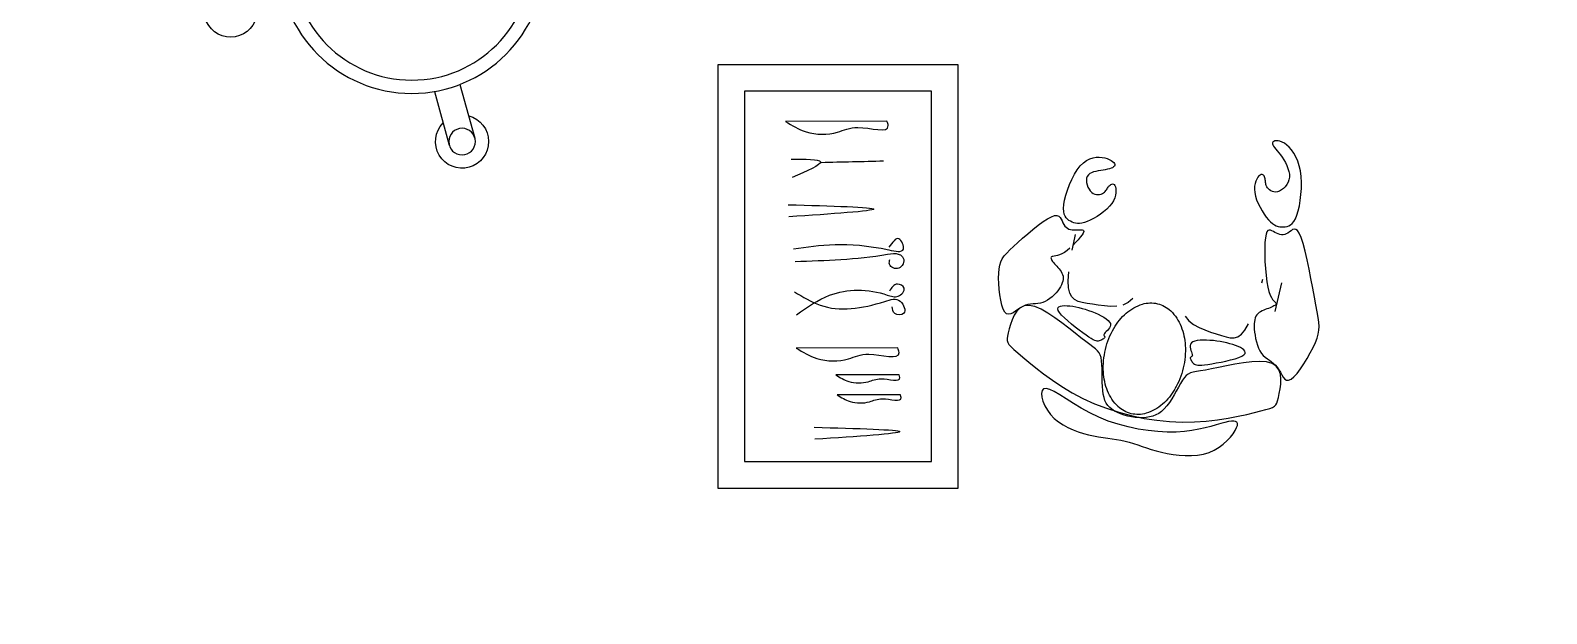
# Model space of a CAD drawing. Header units: metres. Extents: x -39 to 21688, y -24 to 9022.
# Drawn here: x 165.08 to 167.933, y 6.045 to 7.141 of the extents above; entities that cross this region are included whole.
import ezdxf

# ---------------------------------------------------------------- set-up
doc = ezdxf.new("R2010")
doc.units = ezdxf.units.M
doc.header["$MEASUREMENT"] = 0
for name, color, linetype in [('AR-MOBILIRIO', 1, 'Continuous'), ('AR-PUERTAS', 2, 'Continuous'), ('MOBILIARIO', 42, 'Continuous')]:
    doc.layers.add(name, color=color, linetype=linetype)

# ---------------------------------------------------------------- blocks, each defined once
blk = doc.blocks.new('A$C23125473')
at = {"layer": 'AR-MOBILIRIO'}
for p, q in [((1.8055, 3.9922), (1.8135, 3.9939)), ((1.8135, 3.9939), (1.8213, 3.996)), ((1.8213, 3.996), (1.8292, 3.9984)), ((1.8292, 3.9984), (1.8371, 4.001)), ((1.8371, 4.001), (1.8453, 4.0038)), ((1.8453, 4.0038), (1.8537, 4.0067)), ((1.8537, 4.0067), (1.8625, 4.0096)), ((1.8625, 4.0096), (1.8719, 4.0124)), ((1.8719, 4.0124), (1.8818, 4.0149)), ((1.8818, 4.0149), (1.8924, 4.0172)), ((1.8924, 4.0172), (1.9036, 4.0191)), ((1.9036, 4.0191), (1.915, 4.0205)), ((1.915, 4.0205), (1.9267, 4.0212)), ((1.9267, 4.0212), (1.9383, 4.0212)), ((1.9383, 4.0212), (1.9497, 4.0202)), ((1.9497, 4.0202), (1.9608, 4.0183)), ((1.9608, 4.0183), (1.9713, 4.0151)), ((1.9713, 4.0151), (1.9811, 4.0108)), ((1.9811, 4.0108), (1.9901, 4.0054)), ((1.9901, 4.0054), (1.9982, 3.9994)), ((1.9982, 3.9994), (2.0054, 3.9929)), ((1.6969, 3.9635), (1.706, 3.9685)), ((1.706, 3.9685), (1.7156, 3.9729)), ((1.7156, 3.9729), (1.7253, 3.9765)), ((1.7253, 3.9765), (1.7351, 3.9796)), ((1.7351, 3.9796), (1.7447, 3.9822)), ((1.7447, 3.9822), (1.7541, 3.9842)), ((1.7541, 3.9842), (1.7632, 3.9859)), ((1.7632, 3.9859), (1.7721, 3.9872)), ((1.7721, 3.9872), (1.7807, 3.9884)), ((1.7807, 3.9884), (1.7892, 3.9896)), ((1.7892, 3.9896), (1.7974, 3.9908)), ((1.7974, 3.9908), (1.8055, 3.9922)), ((1.8191, 3.9673), (1.8002, 3.9623)), ((1.838, 3.9712), (1.8191, 3.9673)), ((1.8568, 3.9741), (1.838, 3.9712)), ((1.8751, 3.976), (1.8568, 3.9741)), ((1.8928, 3.9769), (1.8751, 3.976)), ((1.9094, 3.9768), (1.8928, 3.9769)), ((1.9249, 3.9758), (1.9094, 3.9768)), ((1.9392, 3.974), (1.9249, 3.9758)), ((1.9523, 3.9716), (1.9392, 3.974)), ((1.9642, 3.9689), (1.9523, 3.9716)), ((1.975, 3.9661), (1.9642, 3.9689)), ((1.9847, 3.9633), (1.975, 3.9661)), ((2.0054, 3.9929), (2.0115, 3.9863)), ((2.0115, 3.9863), (2.0166, 3.9799)), ((2.0166, 3.9799), (2.0205, 3.9739)), ((2.0205, 3.9739), (2.0232, 3.9686)), ((2.0232, 3.9686), (2.0246, 3.9643)), ((1.6673, 3.9358), (1.6733, 3.9439)), ((1.6733, 3.9439), (1.6803, 3.9512)), ((1.6803, 3.9512), (1.6883, 3.9578)), ((1.6883, 3.9578), (1.6969, 3.9635)), ((1.7469, 3.9409), (1.7309, 3.9321)), ((1.7639, 3.9491), (1.7469, 3.9409)), ((1.7817, 3.9562), (1.7639, 3.9491)), ((1.7782, 3.9322), (1.8014, 3.9397)), ((1.8002, 3.9623), (1.7817, 3.9562)), ((1.7935, 3.9373), (1.7887, 3.9341)), ((1.799, 3.9401), (1.7935, 3.9373)), ((1.8051, 3.9427), (1.799, 3.9401)), ((1.8014, 3.9397), (1.825, 3.946)), ((1.8116, 3.9449), (1.8051, 3.9427)), ((1.8184, 3.9468), (1.8116, 3.9449)), ((1.8254, 3.9482), (1.8184, 3.9468)), ((1.825, 3.946), (1.849, 3.9511)), ((1.8325, 3.9493), (1.8254, 3.9482)), ((1.8396, 3.9498), (1.8325, 3.9493)), ((1.8465, 3.9499), (1.8396, 3.9498)), ((1.8531, 3.9495), (1.8465, 3.9499)), ((1.849, 3.9511), (1.873, 3.9548)), ((1.8594, 3.9485), (1.8531, 3.9495)), ((1.8654, 3.9469), (1.8594, 3.9485)), ((1.8712, 3.9447), (1.8654, 3.9469)), ((1.8768, 3.9417), (1.8712, 3.9447)), ((1.873, 3.9548), (1.8969, 3.9572)), ((1.8821, 3.9379), (1.8768, 3.9417)), ((1.8872, 3.9333), (1.8821, 3.9379)), ((1.8969, 3.9572), (1.9206, 3.9582)), ((1.9206, 3.9582), (1.9437, 3.9579)), ((1.9437, 3.9579), (1.9661, 3.9563)), ((1.9661, 3.9563), (1.9874, 3.9538)), ((1.9934, 3.9607), (1.9847, 3.9633)), ((1.9874, 3.9538), (2.0074, 3.9507)), ((2.0011, 3.9586), (1.9934, 3.9607)), ((2.0077, 3.9571), (2.0011, 3.9586)), ((2.0074, 3.9507), (2.0259, 3.9472)), ((2.0133, 3.9563), (2.0077, 3.9571)), ((2.0179, 3.9563), (2.0133, 3.9563)), ((2.0213, 3.957), (2.0179, 3.9563)), ((2.0236, 3.9585), (2.0213, 3.957)), ((2.0247, 3.9609), (2.0236, 3.9585)), ((2.0246, 3.9643), (2.0247, 3.9609)), ((2.0259, 3.9472), (2.0424, 3.9436)), ((2.0424, 3.9436), (2.0569, 3.9402)), ((2.0569, 3.9402), (2.0689, 3.9371)), ((2.0689, 3.9371), (2.0783, 3.9347)), ((1.6562, 3.9043), (1.6568, 3.9111)), ((1.6568, 3.9111), (1.6589, 3.9189)), ((1.6589, 3.9189), (1.6625, 3.9273)), ((1.6625, 3.9273), (1.6673, 3.9358)), ((1.7027, 3.9147), (1.6907, 3.9071)), ((1.7161, 3.9232), (1.7027, 3.9147)), ((1.7138, 3.9029), (1.7342, 3.9137)), ((1.7309, 3.9321), (1.7161, 3.9232)), ((1.7342, 3.9137), (1.7558, 3.9235)), ((1.7558, 3.9235), (1.7782, 3.9322)), ((1.7738, 3.912), (1.7723, 3.9059)), ((1.7756, 3.9175), (1.7738, 3.912)), ((1.7781, 3.9224), (1.7756, 3.9175)), ((1.781, 3.9268), (1.7781, 3.9224)), ((1.7845, 3.9307), (1.781, 3.9268)), ((1.7887, 3.9341), (1.7845, 3.9307)), ((1.892, 3.9278), (1.8872, 3.9333)), ((1.8967, 3.9215), (1.892, 3.9278)), ((1.9012, 3.9145), (1.8967, 3.9215)), ((1.9055, 3.9071), (1.9012, 3.9145)), ((2.0783, 3.9347), (2.0855, 3.9326)), ((2.0855, 3.9326), (2.0907, 3.9307)), ((2.0907, 3.9307), (2.0944, 3.9285)), ((2.0944, 3.9285), (2.097, 3.9259)), ((2.097, 3.9259), (2.0988, 3.9224)), ((2.0988, 3.9224), (2.1003, 3.9179)), ((2.1003, 3.9179), (2.1018, 3.912)), ((2.1018, 3.912), (2.1035, 3.9046)), ((1.3907, 3.9069), (1.2719, 3.9071)), ((1.6573, 3.899), (1.6562, 3.9043)), ((1.6601, 3.8957), (1.6573, 3.899)), ((1.6649, 3.8948), (1.6601, 3.8957)), ((1.6602, 3.8677), (1.6766, 3.8796)), ((1.6717, 3.8966), (1.6649, 3.8948)), ((1.6803, 3.9009), (1.6717, 3.8966)), ((1.6766, 3.8796), (1.6945, 3.8914)), ((1.6907, 3.9071), (1.6803, 3.9009)), ((1.6945, 3.8914), (1.7138, 3.9029)), ((1.7704, 3.8832), (1.7703, 3.8748)), ((1.7707, 3.8914), (1.7704, 3.8832)), ((1.7713, 3.899), (1.7707, 3.8914)), ((1.7723, 3.9059), (1.7713, 3.899)), ((1.9097, 3.8997), (1.9055, 3.9071)), ((1.9137, 3.8924), (1.9097, 3.8997)), ((1.9176, 3.8856), (1.9137, 3.8924)), ((1.9213, 3.8795), (1.9176, 3.8856)), ((1.9249, 3.8744), (1.9213, 3.8795)), ((2.1035, 3.9046), (2.1052, 3.8959)), ((2.1052, 3.8959), (2.1064, 3.8867)), ((2.1064, 3.8867), (2.1067, 3.8772)), ((2.1138, 3.8773), (2.1172, 3.8793)), ((2.1172, 3.8793), (2.1211, 3.8796)), ((2.1211, 3.8796), (2.1256, 3.8776)), ((1.3882, 3.8693), (1.2694, 3.8695)), ((1.6322, 3.8456), (1.6453, 3.8563)), ((1.6453, 3.8563), (1.6602, 3.8677)), ((1.7701, 3.8581), (1.7698, 3.8503)), ((1.7702, 3.8663), (1.7701, 3.8581)), ((1.7703, 3.8748), (1.7702, 3.8663)), ((1.9285, 3.8706), (1.9249, 3.8744)), ((1.9323, 3.8678), (1.9285, 3.8706)), ((1.9366, 3.8658), (1.9323, 3.8678)), ((1.9416, 3.8643), (1.9366, 3.8658)), ((1.9478, 3.8631), (1.9416, 3.8643)), ((1.9476, 3.8506), (1.9501, 3.851)), ((1.9553, 3.8618), (1.9478, 3.8631)), ((1.9501, 3.851), (1.9534, 3.8511)), ((1.9534, 3.8511), (1.9575, 3.8509)), ((1.9646, 3.8603), (1.9553, 3.8618)), ((1.9575, 3.8509), (1.9626, 3.8504)), ((1.9758, 3.8583), (1.9646, 3.8603)), ((1.9891, 3.8556), (1.9758, 3.8583)), ((2.0041, 3.8526), (1.9891, 3.8556)), ((2.02, 3.8495), (2.0041, 3.8526)), ((2.0979, 3.853), (2.0902, 3.848)), ((2.0927, 3.8477), (2.0964, 3.851)), ((2.0964, 3.851), (2.0997, 3.855)), ((2.1029, 3.8599), (2.0979, 3.853)), ((2.0997, 3.855), (2.1027, 3.8596)), ((2.1027, 3.8596), (2.1055, 3.8645)), ((2.1057, 3.8682), (2.1029, 3.8599)), ((2.1055, 3.8645), (2.1081, 3.8694)), ((2.1067, 3.8772), (2.1057, 3.8682)), ((2.1081, 3.8694), (2.1109, 3.8738)), ((2.1109, 3.8738), (2.1138, 3.8773)), ((2.1256, 3.8776), (2.131, 3.8732)), ((2.131, 3.8732), (2.1369, 3.8665)), ((2.1369, 3.8665), (2.1432, 3.8582)), ((2.1432, 3.8582), (2.1496, 3.8486)), ((1.6042, 3.8214), (1.6115, 3.8278)), ((1.6115, 3.8278), (1.6209, 3.836)), ((1.6209, 3.836), (1.6322, 3.8456)), ((1.7618, 3.824), (1.7579, 3.8204)), ((1.7647, 3.8278), (1.7618, 3.824)), ((1.7668, 3.832), (1.7647, 3.8278)), ((1.7682, 3.837), (1.7668, 3.832)), ((1.7692, 3.8431), (1.7682, 3.837)), ((1.7698, 3.8503), (1.7692, 3.8431)), ((1.9361, 3.838), (1.9364, 3.8393)), ((1.9361, 3.8371), (1.9361, 3.838)), ((1.9365, 3.8364), (1.9361, 3.8371)), ((1.9364, 3.8393), (1.9369, 3.8406)), ((1.9371, 3.8359), (1.9365, 3.8364)), ((1.9365, 3.8204), (1.9373, 3.8234)), ((1.9369, 3.8406), (1.9377, 3.8422)), ((1.9378, 3.8354), (1.9371, 3.8359)), ((1.9373, 3.8234), (1.9383, 3.8262)), ((1.9377, 3.8422), (1.9387, 3.8437)), ((1.9386, 3.835), (1.9378, 3.8354)), ((1.9383, 3.8262), (1.9392, 3.8288)), ((1.9393, 3.8344), (1.9386, 3.835)), ((1.9387, 3.8437), (1.9398, 3.8452)), ((1.9392, 3.8288), (1.9398, 3.8309)), ((1.9398, 3.8336), (1.9393, 3.8344)), ((1.9398, 3.8452), (1.9411, 3.8467)), ((1.94, 3.8325), (1.9398, 3.8336)), ((1.9398, 3.8309), (1.94, 3.8325)), ((1.9411, 3.8467), (1.9424, 3.848)), ((1.9424, 3.848), (1.9439, 3.8491)), ((1.9439, 3.8491), (1.9455, 3.85)), ((1.9455, 3.85), (1.9476, 3.8506)), ((1.9626, 3.8504), (1.9689, 3.8496)), ((1.9689, 3.8496), (1.9765, 3.8485)), ((1.9765, 3.8485), (1.985, 3.847)), ((1.985, 3.847), (1.994, 3.8453)), ((1.994, 3.8453), (2.0032, 3.8434)), ((2.0032, 3.8434), (2.012, 3.8413)), ((2.012, 3.8413), (2.0202, 3.839)), ((2.0362, 3.8468), (2.02, 3.8495)), ((2.0202, 3.839), (2.0274, 3.8367)), ((2.0274, 3.8367), (2.033, 3.8343)), ((2.033, 3.8343), (2.0369, 3.8319)), ((2.037, 3.8225), (2.0342, 3.8203)), ((2.052, 3.845), (2.0362, 3.8468)), ((2.0369, 3.8319), (2.039, 3.8295)), ((2.0389, 3.8248), (2.037, 3.8225)), ((2.0396, 3.8271), (2.0389, 3.8248)), ((2.039, 3.8295), (2.0396, 3.8271)), ((2.0667, 3.8443), (2.052, 3.845)), ((2.0645, 3.8191), (2.0671, 3.8244)), ((2.0796, 3.8451), (2.0667, 3.8443)), ((2.0671, 3.8244), (2.0701, 3.829)), ((2.0701, 3.829), (2.0734, 3.833)), ((2.0734, 3.833), (2.0771, 3.8363)), ((2.0771, 3.8363), (2.081, 3.8392)), ((2.0902, 3.848), (2.0796, 3.8451)), ((2.081, 3.8392), (2.0849, 3.842)), ((2.0849, 3.842), (2.0889, 3.8447)), ((2.0889, 3.8447), (2.0927, 3.8477)), ((2.1496, 3.8486), (2.1559, 3.8384)), ((2.1559, 3.8384), (2.1617, 3.828)), ((2.1617, 3.828), (2.167, 3.8178)), ((1.3859, 3.8185), (1.1948, 3.8189)), ((1.5914, 3.8012), (1.5915, 3.805)), ((1.5922, 3.7965), (1.5914, 3.8012)), ((1.5915, 3.805), (1.5926, 3.8086)), ((1.5936, 3.7905), (1.5922, 3.7965)), ((1.5926, 3.8086), (1.5949, 3.8122)), ((1.5949, 3.8122), (1.5987, 3.8163)), ((1.5987, 3.8163), (1.6042, 3.8214)), ((1.7302, 3.7996), (1.7195, 3.7912)), ((1.7393, 3.8065), (1.7302, 3.7996)), ((1.7402, 3.795), (1.734, 3.7905)), ((1.7468, 3.812), (1.7393, 3.8065)), ((1.7455, 3.7986), (1.7402, 3.795)), ((1.7498, 3.8013), (1.7455, 3.7986)), ((1.753, 3.8165), (1.7468, 3.812)), ((1.7534, 3.8033), (1.7498, 3.8013)), ((1.7579, 3.8204), (1.753, 3.8165)), ((1.7564, 3.8047), (1.7534, 3.8033)), ((1.7588, 3.8055), (1.7564, 3.8047)), ((1.7609, 3.8059), (1.7588, 3.8055)), ((1.7628, 3.8058), (1.7609, 3.8059)), ((1.7646, 3.8055), (1.7628, 3.8058)), ((1.7664, 3.8049), (1.7646, 3.8055)), ((1.7682, 3.8042), (1.7664, 3.8049)), ((1.7699, 3.8034), (1.7682, 3.8042)), ((1.7715, 3.8024), (1.7699, 3.8034)), ((1.7729, 3.8014), (1.7715, 3.8024)), ((1.774, 3.8005), (1.7729, 3.8014)), ((1.7735, 3.7939), (1.7736, 3.7948)), ((1.7738, 3.7928), (1.7735, 3.7939)), ((1.7736, 3.7948), (1.7739, 3.7957)), ((1.7739, 3.7957), (1.7744, 3.7964)), ((1.7748, 3.7995), (1.774, 3.8005)), ((1.7744, 3.7964), (1.7749, 3.7971)), ((1.7752, 3.7986), (1.7748, 3.7995)), ((1.7749, 3.7971), (1.7752, 3.7978)), ((1.7752, 3.7978), (1.7752, 3.7986)), ((1.9359, 3.8173), (1.9365, 3.8204)), ((1.9359, 3.8144), (1.9359, 3.8173)), ((1.9366, 3.8117), (1.9359, 3.8144)), ((1.9383, 3.8093), (1.9366, 3.8117)), ((1.941, 3.8074), (1.9383, 3.8093)), ((1.9447, 3.806), (1.941, 3.8074)), ((1.9493, 3.805), (1.9447, 3.806)), ((1.9546, 3.8044), (1.9493, 3.805)), ((1.9604, 3.8041), (1.9546, 3.8044)), ((1.9666, 3.8041), (1.9604, 3.8041)), ((1.973, 3.8045), (1.9666, 3.8041)), ((1.9796, 3.805), (1.973, 3.8045)), ((1.9861, 3.8058), (1.9796, 3.805)), ((1.9849, 3.7922), (1.9945, 3.7954)), ((1.9925, 3.8068), (1.9861, 3.8058)), ((1.9988, 3.808), (1.9925, 3.8068)), ((1.9945, 3.7954), (2.0033, 3.798)), ((2.0049, 3.8093), (1.9988, 3.808)), ((2.0033, 3.798), (2.0112, 3.7996)), ((2.0107, 3.8108), (2.0049, 3.8093)), ((2.0162, 3.8125), (2.0107, 3.8108)), ((2.0112, 3.7996), (2.0186, 3.7996)), ((2.0214, 3.8143), (2.0162, 3.8125)), ((2.0186, 3.7996), (2.0256, 3.7976)), ((2.0262, 3.8162), (2.0214, 3.8143)), ((2.0256, 3.7976), (2.0322, 3.7929)), ((2.0305, 3.8182), (2.0262, 3.8162)), ((2.0342, 3.8203), (2.0305, 3.8182)), ((2.0569, 3.789), (2.0578, 3.7949)), ((2.0578, 3.7949), (2.059, 3.8011)), ((2.059, 3.8011), (2.0605, 3.8073)), ((2.0605, 3.8073), (2.0623, 3.8133)), ((2.0623, 3.8133), (2.0645, 3.8191)), ((2.167, 3.8178), (2.1713, 3.8084)), ((2.1713, 3.8084), (2.1745, 3.8002)), ((2.1745, 3.8002), (2.1767, 3.7927)), ((1.5954, 3.7831), (1.5936, 3.7905)), ((1.5978, 3.7747), (1.5954, 3.7831)), ((1.6009, 3.7659), (1.5978, 3.7747)), ((1.6049, 3.7573), (1.6009, 3.7659)), ((1.6947, 3.7718), (1.6815, 3.7621)), ((1.7075, 3.7817), (1.6947, 3.7718)), ((1.7056, 3.768), (1.6993, 3.7623)), ((1.7125, 3.7739), (1.7056, 3.768)), ((1.7195, 3.7912), (1.7075, 3.7817)), ((1.7198, 3.7798), (1.7125, 3.7739)), ((1.7271, 3.7854), (1.7198, 3.7798)), ((1.734, 3.7905), (1.7271, 3.7854)), ((1.7747, 3.7914), (1.7738, 3.7928)), ((1.7762, 3.7898), (1.7747, 3.7914)), ((1.7781, 3.7879), (1.7762, 3.7898)), ((1.7779, 3.764), (1.7815, 3.767)), ((1.7803, 3.7858), (1.7781, 3.7879)), ((1.7824, 3.7835), (1.7803, 3.7858)), ((1.7815, 3.767), (1.7842, 3.77)), ((1.7843, 3.7811), (1.7824, 3.7835)), ((1.7842, 3.77), (1.7858, 3.7729)), ((1.7856, 3.7785), (1.7843, 3.7811)), ((1.7862, 3.7757), (1.7856, 3.7785)), ((1.7858, 3.7729), (1.7862, 3.7757)), ((1.9264, 3.759), (1.9334, 3.7679)), ((1.9334, 3.7679), (1.9423, 3.7749)), ((1.9423, 3.7749), (1.9525, 3.7805)), ((1.9525, 3.7805), (1.9633, 3.785)), ((1.9633, 3.785), (1.9743, 3.7888)), ((1.9743, 3.7888), (1.9849, 3.7922)), ((2.0322, 3.7929), (2.0388, 3.7851)), ((2.0388, 3.7851), (2.0453, 3.7736)), ((2.0562, 3.7782), (2.0564, 3.7833)), ((2.0562, 3.7735), (2.0562, 3.7782)), ((2.0566, 3.7693), (2.0562, 3.7735)), ((2.0564, 3.7833), (2.0569, 3.789)), ((2.0573, 3.7656), (2.0566, 3.7693)), ((2.0583, 3.7622), (2.0573, 3.7656)), ((2.1777, 3.7704), (2.1765, 3.7613)), ((2.1767, 3.7927), (2.1779, 3.7856)), ((2.1782, 3.7783), (2.1777, 3.7704)), ((2.1779, 3.7856), (2.1782, 3.7783)), ((1.5817, 3.7383), (1.5796, 3.7292)), ((1.5843, 3.7459), (1.5817, 3.7383)), ((1.5873, 3.7513), (1.5843, 3.7459)), ((1.5906, 3.7544), (1.5873, 3.7513)), ((1.5943, 3.7554), (1.5906, 3.7544)), ((1.5984, 3.7547), (1.5943, 3.7554)), ((1.6026, 3.7527), (1.5984, 3.7547)), ((1.6071, 3.7498), (1.6026, 3.7527)), ((1.6099, 3.7497), (1.6049, 3.7573)), ((1.6117, 3.7466), (1.6071, 3.7498)), ((1.6161, 3.7436), (1.6099, 3.7497)), ((1.6164, 3.7434), (1.6117, 3.7466)), ((1.6237, 3.7397), (1.6161, 3.7436)), ((1.6212, 3.7406), (1.6164, 3.7434)), ((1.6259, 3.7386), (1.6212, 3.7406)), ((1.6328, 3.7387), (1.6237, 3.7397)), ((1.6307, 3.7373), (1.6259, 3.7386)), ((1.6354, 3.7365), (1.6307, 3.7373)), ((1.6435, 3.7409), (1.6328, 3.7387)), ((1.6555, 3.746), (1.6435, 3.7409)), ((1.6683, 3.7533), (1.6555, 3.746)), ((1.6815, 3.7621), (1.6683, 3.7533)), ((1.6876, 3.7484), (1.6868, 3.7453)), ((1.6868, 3.7453), (1.6873, 3.743)), ((1.6873, 3.743), (1.689, 3.7412)), ((1.69, 3.7523), (1.6876, 3.7484)), ((1.689, 3.7412), (1.6917, 3.74)), ((1.6939, 3.757), (1.69, 3.7523)), ((1.6917, 3.74), (1.6953, 3.7393)), ((1.6993, 3.7623), (1.6939, 3.757)), ((1.6953, 3.7393), (1.6995, 3.7391)), ((1.6995, 3.7391), (1.7043, 3.7393)), ((1.7043, 3.7393), (1.7094, 3.7397)), ((1.7094, 3.7397), (1.7149, 3.7405)), ((1.7149, 3.7405), (1.7205, 3.7415)), ((1.7205, 3.7415), (1.7264, 3.7428)), ((1.7264, 3.7428), (1.7324, 3.7443)), ((1.7324, 3.7443), (1.7386, 3.7461)), ((1.7386, 3.7461), (1.7447, 3.7481)), ((1.7447, 3.7481), (1.7509, 3.7504)), ((1.7509, 3.7504), (1.757, 3.7528)), ((1.7629, 3.7383), (1.752, 3.7365)), ((1.757, 3.7528), (1.7629, 3.7555)), ((1.7629, 3.7555), (1.7685, 3.7582)), ((1.7744, 3.7399), (1.7629, 3.7383)), ((1.7685, 3.7582), (1.7735, 3.7611)), ((1.7735, 3.7611), (1.7779, 3.764)), ((1.7862, 3.7408), (1.7744, 3.7399)), ((1.7978, 3.7404), (1.7862, 3.7408)), ((1.8191, 3.7333), (1.8089, 3.7381)), ((2.0596, 3.7593), (2.0583, 3.7622)), ((2.0613, 3.7566), (2.0596, 3.7593)), ((2.0633, 3.7544), (2.0613, 3.7566)), ((2.0657, 3.7524), (2.0633, 3.7544)), ((2.0683, 3.7507), (2.0657, 3.7524)), ((2.0711, 3.7491), (2.0683, 3.7507)), ((2.0741, 3.7478), (2.0711, 3.7491)), ((2.0772, 3.7466), (2.0741, 3.7478)), ((2.0802, 3.7455), (2.0772, 3.7466)), ((2.0832, 3.7444), (2.0802, 3.7455)), ((2.0861, 3.7433), (2.0832, 3.7444)), ((2.0888, 3.7422), (2.0861, 3.7433)), ((2.0912, 3.741), (2.0888, 3.7422)), ((2.0933, 3.7399), (2.0912, 3.741)), ((2.095, 3.7387), (2.0933, 3.7399)), ((2.0964, 3.7375), (2.095, 3.7387)), ((2.0956, 3.7501), (2.1084, 3.6966)), ((2.0972, 3.7364), (2.0964, 3.7375)), ((2.1724, 3.738), (2.1697, 3.723)), ((2.1747, 3.7507), (2.1724, 3.738)), ((2.1765, 3.7613), (2.1747, 3.7507)), ((1.5767, 3.7084), (1.5759, 3.6976)), ((1.5779, 3.7191), (1.5767, 3.7084)), ((1.5796, 3.7292), (1.5779, 3.7191)), ((1.6402, 3.736), (1.6354, 3.7365)), ((1.6449, 3.7356), (1.6402, 3.736)), ((1.6495, 3.7351), (1.6449, 3.7356)), ((1.6542, 3.7343), (1.6495, 3.7351)), ((1.6588, 3.7331), (1.6542, 3.7343)), ((1.6633, 3.7312), (1.6588, 3.7331)), ((1.6677, 3.7288), (1.6633, 3.7312)), ((1.672, 3.7258), (1.6677, 3.7288)), ((1.6761, 3.7225), (1.672, 3.7258)), ((1.68, 3.7189), (1.6761, 3.7225)), ((1.6835, 3.7151), (1.68, 3.7189)), ((1.6867, 3.7113), (1.6835, 3.7151)), ((1.6895, 3.7075), (1.6867, 3.7113)), ((1.7094, 3.7157), (1.7071, 3.7058)), ((1.7132, 3.7229), (1.7094, 3.7157)), ((1.7185, 3.7279), (1.7132, 3.7229)), ((1.7251, 3.7312), (1.7185, 3.7279)), ((1.7329, 3.7334), (1.7251, 3.7312)), ((1.7419, 3.735), (1.7329, 3.7334)), ((1.752, 3.7365), (1.7419, 3.735)), ((1.8282, 3.7255), (1.8191, 3.7333)), ((2.0819, 3.7046), (2.084, 3.7129)), ((2.084, 3.7129), (2.0863, 3.7193)), ((2.0863, 3.7193), (2.0887, 3.7242)), ((2.0887, 3.7242), (2.091, 3.7277)), ((2.091, 3.7277), (2.0931, 3.7302)), ((2.0931, 3.7302), (2.0949, 3.7319)), ((2.0949, 3.7319), (2.0963, 3.7332)), ((2.0963, 3.7332), (2.0972, 3.7342)), ((2.0975, 3.7353), (2.0972, 3.7364)), ((2.0972, 3.7342), (2.0975, 3.7353)), ((2.1697, 3.723), (2.1665, 3.7062)), ((1.5759, 3.6976), (1.5755, 3.6873)), ((1.5755, 3.6873), (1.5757, 3.6779)), ((1.6919, 3.7037), (1.6895, 3.7075)), ((1.6938, 3.7001), (1.6919, 3.7037)), ((1.6953, 3.6966), (1.6938, 3.7001)), ((1.6947, 3.6779), (1.6959, 3.6807)), ((1.6963, 3.6932), (1.6953, 3.6966)), ((1.6959, 3.6807), (1.6967, 3.6836)), ((1.6969, 3.6899), (1.6963, 3.6932)), ((1.6967, 3.6836), (1.697, 3.6867)), ((1.697, 3.6867), (1.6969, 3.6899)), ((1.7071, 3.7058), (1.7065, 3.6927)), ((1.7065, 3.6927), (1.7075, 3.6759)), ((2.0708, 3.6961), (2.0724, 3.6893)), ((2.0774, 3.6697), (2.0786, 3.6825)), ((2.0786, 3.6825), (2.0801, 3.6943)), ((2.0801, 3.6943), (2.0819, 3.7046)), ((2.1631, 3.6885), (2.1595, 3.6704)), ((2.1665, 3.7062), (2.1631, 3.6885)), ((1.5757, 3.6779), (1.5764, 3.6698)), ((1.5764, 3.6698), (1.5777, 3.6629)), ((1.5777, 3.6629), (1.5796, 3.6568)), ((1.5796, 3.6568), (1.5824, 3.6512)), ((1.5824, 3.6512), (1.586, 3.6458)), ((1.6741, 3.6507), (1.6747, 3.6524)), ((1.6747, 3.6524), (1.6757, 3.6542)), ((1.6757, 3.6542), (1.6771, 3.6562)), ((1.6771, 3.6562), (1.6787, 3.6583)), ((1.6787, 3.6583), (1.6806, 3.6605)), ((1.6806, 3.6605), (1.6827, 3.6628)), ((1.6827, 3.6628), (1.6848, 3.6651)), ((1.6848, 3.6651), (1.6871, 3.6675)), ((1.6871, 3.6675), (1.6892, 3.67)), ((1.6892, 3.67), (1.6913, 3.6725)), ((1.6913, 3.6725), (1.6932, 3.6751)), ((1.6932, 3.6751), (1.6947, 3.6779)), ((2.0762, 3.6435), (2.0766, 3.6565)), ((2.0766, 3.6565), (2.0774, 3.6697)), ((2.1557, 3.6529), (2.1519, 3.6367)), ((2.1595, 3.6704), (2.1557, 3.6529)), ((1.586, 3.6458), (1.5907, 3.6404)), ((1.5907, 3.6404), (1.5964, 3.6345)), ((1.5964, 3.6345), (1.6033, 3.6279)), ((1.6033, 3.6279), (1.6115, 3.6205)), ((1.6738, 3.6493), (1.6741, 3.6507)), ((1.6741, 3.6482), (1.6738, 3.6493)), ((1.6748, 3.6474), (1.6741, 3.6482)), ((1.676, 3.6469), (1.6748, 3.6474)), ((1.6778, 3.6466), (1.676, 3.6469)), ((1.6802, 3.6463), (1.6778, 3.6466)), ((1.683, 3.6458), (1.6802, 3.6463)), ((1.6863, 3.645), (1.683, 3.6458)), ((1.6901, 3.6438), (1.6863, 3.645)), ((1.6944, 3.6418), (1.6901, 3.6438)), ((1.6992, 3.6391), (1.6944, 3.6418)), ((1.7043, 3.6354), (1.6992, 3.6391)), ((1.7097, 3.6309), (1.7043, 3.6354)), ((1.7139, 3.6347), (1.7188, 3.6119)), ((1.7203, 3.6208), (1.7151, 3.626)), ((2.0761, 3.6313), (2.0762, 3.6435)), ((2.0765, 3.6205), (2.0761, 3.6313)), ((2.1482, 3.6225), (2.1445, 3.6112)), ((2.1519, 3.6367), (2.1482, 3.6225)), ((1.6115, 3.6205), (1.6205, 3.6124)), ((1.6205, 3.6124), (1.6302, 3.604)), ((1.6302, 3.604), (1.6401, 3.5958)), ((1.6401, 3.5958), (1.6499, 3.5881)), ((1.7049, 3.5938), (1.7077, 3.5952)), ((1.7077, 3.5952), (1.7107, 3.5961)), ((1.7107, 3.5961), (1.7138, 3.5967)), ((1.7138, 3.5967), (1.717, 3.597)), ((1.717, 3.597), (1.7204, 3.597)), ((1.7188, 3.6119), (1.7204, 3.6052)), ((1.7251, 3.6157), (1.7203, 3.6208)), ((1.7204, 3.597), (1.7238, 3.5969)), ((1.7238, 3.5969), (1.727, 3.5966)), ((1.7292, 3.6108), (1.7251, 3.6157)), ((1.727, 3.5966), (1.73, 3.5965)), ((1.7325, 3.6064), (1.7292, 3.6108)), ((1.73, 3.5965), (1.7325, 3.5967)), ((1.7347, 3.6028), (1.7325, 3.6064)), ((1.7325, 3.5967), (1.7344, 3.5972)), ((1.7344, 3.5972), (1.7355, 3.5983)), ((1.7357, 3.6001), (1.7347, 3.6028)), ((1.7355, 3.5983), (1.7357, 3.6001)), ((2.0773, 3.6116), (2.0765, 3.6205)), ((2.0785, 3.6051), (2.0773, 3.6116)), ((2.0801, 3.6008), (2.0785, 3.6051)), ((2.0821, 3.5983), (2.0801, 3.6008)), ((2.0843, 3.5974), (2.0821, 3.5983)), ((2.0868, 3.5976), (2.0843, 3.5974)), ((2.0895, 3.5986), (2.0868, 3.5976)), ((2.0924, 3.6001), (2.0895, 3.5986)), ((2.0953, 3.6018), (2.0924, 3.6001)), ((2.0983, 3.6033), (2.0953, 3.6018)), ((2.1013, 3.6045), (2.0983, 3.6033)), ((2.1044, 3.6054), (2.1013, 3.6045)), ((2.1075, 3.6059), (2.1044, 3.6054)), ((2.1105, 3.6059), (2.1075, 3.6059)), ((2.1136, 3.6055), (2.1105, 3.6059)), ((2.1167, 3.6045), (2.1136, 3.6055)), ((2.1197, 3.6029), (2.1167, 3.6045)), ((2.1226, 3.6007), (2.1197, 3.6029)), ((2.1256, 3.5984), (2.1226, 3.6007)), ((2.1285, 3.5964), (2.1256, 3.5984)), ((2.1315, 3.5954), (2.1285, 3.5964)), ((2.1346, 3.5959), (2.1315, 3.5954)), ((2.1378, 3.5983), (2.1346, 3.5959)), ((2.1411, 3.6032), (2.1378, 3.5983)), ((2.1445, 3.6112), (2.1411, 3.6032)), ((1.6499, 3.5881), (1.6592, 3.5813)), ((1.6592, 3.5813), (1.6676, 3.5758)), ((1.6676, 3.5758), (1.6749, 3.572)), ((1.6749, 3.572), (1.6807, 3.5701)), ((1.6807, 3.5701), (1.6852, 3.57)), ((1.6852, 3.57), (1.6887, 3.5712)), ((1.6887, 3.5712), (1.6913, 3.5736)), ((1.6913, 3.5736), (1.6933, 3.5766)), ((1.6933, 3.5766), (1.695, 3.5801)), ((1.695, 3.5801), (1.6965, 3.5837)), ((1.6965, 3.5837), (1.6982, 3.587)), ((1.699, 3.5671), (1.698, 3.5623)), ((1.6982, 3.587), (1.7001, 3.5898)), ((1.7006, 3.5711), (1.699, 3.5671)), ((1.7001, 3.5898), (1.7024, 3.592)), ((1.7027, 3.5743), (1.7006, 3.5711)), ((1.7024, 3.592), (1.7049, 3.5938)), ((1.7052, 3.5768), (1.7027, 3.5743)), ((1.7079, 3.5789), (1.7052, 3.5768)), ((1.7109, 3.5806), (1.7079, 3.5789)), ((1.7139, 3.5821), (1.7109, 3.5806)), ((1.717, 3.5833), (1.7139, 3.5821)), ((1.7203, 3.5842), (1.717, 3.5833)), ((1.7239, 3.5846), (1.7203, 3.5842)), ((1.7278, 3.5846), (1.7239, 3.5846)), ((1.7321, 3.584), (1.7278, 3.5846)), ((1.7368, 3.5829), (1.7321, 3.584)), ((1.7421, 3.581), (1.7368, 3.5829)), ((1.748, 3.5784), (1.7421, 3.581)), ((1.7542, 3.5752), (1.748, 3.5784)), ((1.7606, 3.5715), (1.7542, 3.5752)), ((1.767, 3.5672), (1.7606, 3.5715)), ((1.7731, 3.5626), (1.767, 3.5672)), ((2.071, 3.5608), (2.075, 3.5671)), ((2.075, 3.5671), (2.0791, 3.5728)), ((2.0791, 3.5728), (2.0832, 3.5777)), ((2.0832, 3.5777), (2.087, 3.5817)), ((2.087, 3.5817), (2.0907, 3.5849)), ((2.0907, 3.5849), (2.0943, 3.5873)), ((2.0943, 3.5873), (2.0978, 3.5891)), ((2.0978, 3.5891), (2.1012, 3.5903)), ((2.1012, 3.5903), (2.1045, 3.5911)), ((2.1045, 3.5911), (2.1078, 3.5914)), ((2.1078, 3.5914), (2.1112, 3.5914)), ((2.1112, 3.5914), (2.1146, 3.5912)), ((2.1146, 3.5912), (2.118, 3.5906)), ((2.118, 3.5906), (2.1214, 3.5895)), ((2.1214, 3.5895), (2.1247, 3.5876)), ((2.1247, 3.5876), (2.1279, 3.5848)), ((2.1279, 3.5848), (2.131, 3.5809)), ((2.131, 3.5809), (2.1339, 3.5758)), ((2.1339, 3.5758), (2.1366, 3.5693)), ((2.1366, 3.5693), (2.1391, 3.5612)), ((1.698, 3.5623), (1.6977, 3.5564)), ((1.6977, 3.5564), (1.6982, 3.5493)), ((1.6982, 3.5493), (1.6997, 3.541)), ((1.6997, 3.541), (1.702, 3.5317)), ((1.7789, 3.5576), (1.7731, 3.5626)), ((1.784, 3.5525), (1.7789, 3.5576)), ((1.7882, 3.5473), (1.784, 3.5525)), ((1.7915, 3.542), (1.7882, 3.5473)), ((1.7939, 3.5368), (1.7915, 3.542)), ((2.0587, 3.5333), (2.0609, 3.5402)), ((2.0609, 3.5402), (2.0638, 3.5472)), ((2.0638, 3.5472), (2.0672, 3.5541)), ((2.0672, 3.5541), (2.071, 3.5608)), ((2.1391, 3.5612), (2.1412, 3.5518)), ((2.1412, 3.5518), (2.143, 3.5414)), ((2.143, 3.5414), (2.1442, 3.5304)), ((1.702, 3.5317), (1.7051, 3.5219)), ((1.7051, 3.5219), (1.7089, 3.5118)), ((1.7089, 3.5118), (1.7132, 3.5019)), ((1.7411, 3.5078), (1.7421, 3.5121)), ((1.7421, 3.5121), (1.7436, 3.5163)), ((1.7436, 3.5163), (1.7456, 3.5202)), ((1.7456, 3.5202), (1.748, 3.5237)), ((1.748, 3.5237), (1.7507, 3.5265)), ((1.7507, 3.5265), (1.7535, 3.5285)), ((1.7535, 3.5285), (1.7565, 3.5298)), ((1.7565, 3.5298), (1.7596, 3.5304)), ((1.7596, 3.5304), (1.7626, 3.5305)), ((1.7626, 3.5305), (1.7655, 3.5301)), ((1.7655, 3.5301), (1.7682, 3.5294)), ((1.7682, 3.5294), (1.7707, 3.5283)), ((1.7707, 3.5283), (1.7729, 3.5271)), ((1.7729, 3.5271), (1.7747, 3.5258)), ((1.7747, 3.5258), (1.7762, 3.5244)), ((1.7762, 3.5244), (1.7774, 3.5229)), ((1.7774, 3.5229), (1.7785, 3.5214)), ((1.7785, 3.5214), (1.7794, 3.5198)), ((1.7794, 3.5198), (1.7804, 3.5183)), ((1.7804, 3.5183), (1.7814, 3.5167)), ((1.7814, 3.5167), (1.7825, 3.5152)), ((1.7825, 3.5152), (1.7837, 3.5138)), ((1.7837, 3.5138), (1.7852, 3.5125)), ((1.7852, 3.5125), (1.7867, 3.5115)), ((1.7867, 3.5115), (1.7883, 3.5107)), ((1.7883, 3.5107), (1.7899, 3.5105)), ((1.7899, 3.5105), (1.7914, 3.5108)), ((1.7914, 3.5108), (1.7928, 3.5117)), ((1.7928, 3.5117), (1.7941, 3.5133)), ((1.7954, 3.5318), (1.7939, 3.5368)), ((1.7941, 3.5133), (1.7952, 3.5158)), ((1.7952, 3.5158), (1.796, 3.5189)), ((1.7961, 3.5271), (1.7954, 3.5318)), ((1.796, 3.5189), (1.7963, 3.5227)), ((1.7963, 3.5227), (1.7961, 3.5271)), ((2.0567, 3.5205), (2.0573, 3.5267)), ((2.057, 3.5148), (2.0567, 3.5205)), ((2.0579, 3.5097), (2.057, 3.5148)), ((2.0573, 3.5267), (2.0587, 3.5333)), ((2.0594, 3.5051), (2.0579, 3.5097)), ((2.0779, 3.5099), (2.0777, 3.508)), ((2.0784, 3.5117), (2.0779, 3.5099)), ((2.0791, 3.5137), (2.0784, 3.5117)), ((2.0801, 3.5157), (2.0791, 3.5137)), ((2.0814, 3.5178), (2.0801, 3.5157)), ((2.0832, 3.5198), (2.0814, 3.5178)), ((2.0853, 3.5217), (2.0832, 3.5198)), ((2.0877, 3.5234), (2.0853, 3.5217)), ((2.0905, 3.5247), (2.0877, 3.5234)), ((2.0935, 3.5255), (2.0905, 3.5247)), ((2.0967, 3.5257), (2.0935, 3.5255)), ((2.1002, 3.5252), (2.0967, 3.5257)), ((2.1038, 3.5239), (2.1002, 3.5252)), ((2.1075, 3.5218), (2.1038, 3.5239)), ((2.1111, 3.519), (2.1075, 3.5218)), ((2.1145, 3.5157), (2.1111, 3.519)), ((2.1174, 3.5117), (2.1145, 3.5157)), ((2.1199, 3.5074), (2.1174, 3.5117)), ((2.1442, 3.5304), (2.145, 3.5191)), ((2.145, 3.5191), (2.1451, 3.5077)), ((1.7132, 3.5019), (1.7181, 3.4924)), ((1.7181, 3.4924), (1.7234, 3.4839)), ((1.7234, 3.4839), (1.729, 3.4766)), ((1.7407, 3.5036), (1.7411, 3.5078)), ((1.7411, 3.4997), (1.7407, 3.5036)), ((1.7422, 3.4962), (1.7411, 3.4997)), ((1.7443, 3.4934), (1.7422, 3.4962)), ((1.747, 3.4911), (1.7443, 3.4934)), ((1.7504, 3.4893), (1.747, 3.4911)), ((1.7543, 3.4879), (1.7504, 3.4893)), ((1.7585, 3.4868), (1.7543, 3.4879)), ((1.763, 3.4859), (1.7585, 3.4868)), ((1.7675, 3.4852), (1.763, 3.4859)), ((1.7719, 3.4845), (1.7675, 3.4852)), ((1.7762, 3.4837), (1.7719, 3.4845)), ((1.7802, 3.4829), (1.7762, 3.4837)), ((1.7838, 3.482), (1.7802, 3.4829)), ((1.787, 3.481), (1.7838, 3.482)), ((1.7897, 3.4799), (1.787, 3.481)), ((2.0612, 3.5012), (2.0594, 3.5051)), ((2.0632, 3.498), (2.0612, 3.5012)), ((2.0653, 3.4955), (2.0632, 3.498)), ((2.0674, 3.4938), (2.0653, 3.4955)), ((2.0693, 3.4929), (2.0674, 3.4938)), ((2.071, 3.4927), (2.0693, 3.4929)), ((2.0724, 3.4932), (2.071, 3.4927)), ((2.0737, 3.4941), (2.0724, 3.4932)), ((2.0748, 3.4955), (2.0737, 3.4941)), ((2.0757, 3.4971), (2.0748, 3.4955)), ((2.0764, 3.4989), (2.0757, 3.4971)), ((2.0769, 3.5008), (2.0764, 3.4989)), ((2.0772, 3.5026), (2.0769, 3.5008)), ((2.0774, 3.5044), (2.0772, 3.5026)), ((2.0775, 3.5062), (2.0774, 3.5044)), ((2.0777, 3.508), (2.0775, 3.5062)), ((2.1176, 3.4758), (2.1198, 3.4812)), ((2.1198, 3.4812), (2.1215, 3.4868)), ((2.1216, 3.5026), (2.1199, 3.5074)), ((2.1215, 3.4868), (2.1224, 3.4922)), ((2.1225, 3.4975), (2.1216, 3.5026)), ((2.1224, 3.4922), (2.1225, 3.4975)), ((2.1431, 3.486), (2.1409, 3.4763)), ((2.1445, 3.4965), (2.1431, 3.486)), ((2.1451, 3.5077), (2.1445, 3.4965)), ((1.729, 3.4766), (1.7349, 3.4708)), ((1.7349, 3.4708), (1.7409, 3.4664)), ((1.7409, 3.4664), (1.747, 3.4633)), ((1.747, 3.4633), (1.7531, 3.4614)), ((1.7531, 3.4614), (1.759, 3.4604)), ((1.759, 3.4604), (1.7647, 3.4602)), ((1.7647, 3.4602), (1.7701, 3.4607)), ((1.7701, 3.4607), (1.7751, 3.4617)), ((1.7751, 3.4617), (1.7796, 3.4629)), ((1.7796, 3.4629), (1.7836, 3.4645)), ((1.7836, 3.4645), (1.787, 3.4662)), ((1.787, 3.4662), (1.7898, 3.4681)), ((1.7919, 3.4786), (1.7897, 3.4799)), ((1.7898, 3.4681), (1.792, 3.4701)), ((1.7934, 3.4772), (1.7919, 3.4786)), ((1.792, 3.4701), (1.7934, 3.472)), ((1.7942, 3.4756), (1.7934, 3.4772)), ((1.7934, 3.472), (1.7942, 3.4739)), ((1.7942, 3.4739), (1.7942, 3.4756)), ((2.0995, 3.4481), (2.1025, 3.4517)), ((2.1025, 3.4517), (2.1056, 3.4558)), ((2.1056, 3.4558), (2.1088, 3.4603)), ((2.1088, 3.4603), (2.1119, 3.4652)), ((2.1119, 3.4652), (2.1149, 3.4704)), ((2.1149, 3.4704), (2.1176, 3.4758)), ((2.1307, 3.4527), (2.1264, 3.4466)), ((2.1346, 3.4596), (2.1307, 3.4527)), ((2.1381, 3.4675), (2.1346, 3.4596)), ((2.1409, 3.4763), (2.1381, 3.4675)), ((0.5141, 3.3367), (0.5421, 3.4376)), ((0.5141, 3.3367), (0.5421, 3.4376)), ((0.5623, 3.3233), (0.5903, 3.4242)), ((2.0908, 3.4352), (2.0914, 3.4372)), ((2.0908, 3.4334), (2.0908, 3.4352)), ((2.0916, 3.4319), (2.0908, 3.4334)), ((2.0914, 3.4372), (2.0928, 3.4394)), ((2.0931, 3.4306), (2.0916, 3.4319)), ((2.0928, 3.4394), (2.0946, 3.442)), ((2.0952, 3.4297), (2.0931, 3.4306)), ((2.0946, 3.442), (2.0969, 3.4449)), ((2.0979, 3.4292), (2.0952, 3.4297)), ((2.0969, 3.4449), (2.0995, 3.4481)), ((2.1011, 3.4294), (2.0979, 3.4292)), ((2.1048, 3.4301), (2.1011, 3.4294)), ((2.1088, 3.4317), (2.1048, 3.4301)), ((2.113, 3.434), (2.1088, 3.4317)), ((2.1174, 3.4373), (2.113, 3.434)), ((2.122, 3.4415), (2.1174, 3.4373)), ((2.1264, 3.4466), (2.122, 3.4415)), ((1.3655, 3.3924), (1.1745, 3.3928))]:
    blk.add_line(p, q, dxfattribs=at)
for points in [[(1.4993, 4.0824), (1.4993, 3.2863), (1.0472, 3.2863), (1.0472, 4.0824)], [(1.4493, 4.0324), (1.4493, 3.3363), (1.0972, 3.3363), (1.0972, 4.0324)]]:
    blk.add_lwpolyline(points, close=True, dxfattribs=at)
for centre, radius in [((0.5662, 3.4309), 0.025), ((0.4717, 3.0901), 0.2502), ((0.4717, 3.0901), 0.2252)]:
    blk.add_circle(centre, radius, dxfattribs=at)
for centre, radius, start, end in [((1.8375, 3.8897), 0.0541, 103.44, 133.7798), ((1.8375, 3.8897), 0.0541, 73.1001, 103.44), ((1.8291, 3.8619), 0.0831, 48.7274, 73.1001), ((1.8576, 3.8687), 0.0831, 133.7798, 158.1525), ((1.8104, 3.8406), 0.1114, 29.7781, 48.7274), ((1.8839, 3.8582), 0.1114, 158.1525, 177.1018), ((1.7773, 3.8216), 0.1496, 13.44, 29.7781), ((1.922, 3.8562), 0.1496, 177.1018, 193.44), ((1.7773, 3.8216), 0.1496, 357.1018, 13.44), ((1.922, 3.8562), 0.1496, 193.44, 209.7781), ((1.8153, 3.8197), 0.1114, 338.1525, 357.1018), ((1.8889, 3.8373), 0.1114, 209.7781, 228.7274), ((1.8417, 3.8092), 0.0831, 313.7798, 338.1525), ((1.8702, 3.816), 0.0831, 228.7274, 253.1001), ((1.8618, 3.7882), 0.0541, 283.44, 313.7798), ((1.8618, 3.7882), 0.0541, 253.1001, 283.44), ((0.5662, 3.4309), 0.05, 284.5051, 224.5051), ((0.1309, 3.1846), 0.05, 14.5051, 314.5051)]:
    blk.add_arc(centre, radius, start, end, dxfattribs=at)
for points in [[(1.2283, 3.9679), (1.3896, 3.9761), (1.2298, 3.9905)], [(1.2719, 3.9071), (1.296, 3.9194), (1.3328, 3.9198), (1.3568, 3.9142), (1.3921, 3.9122), (1.3907, 3.9069)], [(1.2694, 3.8695), (1.2935, 3.8818), (1.3303, 3.8822), (1.3543, 3.8766), (1.3896, 3.8746), (1.3882, 3.8693)], [(1.1948, 3.8189), (1.2336, 3.8387), (1.2929, 3.8392), (1.3314, 3.8303), (1.3882, 3.827), (1.3859, 3.8185)], [(1.1915, 3.7132), (1.2396, 3.7383), (1.3616, 3.7312), (1.3906, 3.731), (1.3968, 3.7538), (1.38, 3.7537), (1.3751, 3.7413)], [(1.1956, 3.7564), (1.2575, 3.7197), (1.3661, 3.7193), (1.3865, 3.7214), (1.3977, 3.7061), (1.385, 3.6988), (1.3702, 3.712)], [(1.1929, 3.6562), (1.3667, 3.6426), (1.3882, 3.6428), (1.3962, 3.6498), (1.3877, 3.669), (1.3703, 3.6615), (1.3709, 3.6522)], [(1.1896, 3.6326), (1.3691, 3.6343), (1.3963, 3.633), (1.388, 3.6138), (1.3693, 3.6296)], [(1.1794, 3.5496), (1.3407, 3.5578), (1.1809, 3.5722)], [(1.1853, 3.4639), (1.2402, 3.4688), (1.187, 3.4986)], [(1.242, 3.4699), (1.3591, 3.4671)], [(1.1745, 3.3928), (1.2132, 3.4126), (1.2725, 3.4132), (1.311, 3.4042), (1.3678, 3.4009), (1.3655, 3.3924)]]:
    blk.add_spline(points, degree=3, dxfattribs=at)

msp = doc.modelspace()

# ---------------------------------------------------------------- linework, layer by layer
at = {"layer": 'AR-PUERTAS'}
msp.add_circle((164.88265, 27.62249), 40.08066, dxfattribs=at)

# ---------------------------------------------------------------- block references
at = {"layer": 'MOBILIARIO', "xscale": -1, "rotation": 180}
msp.add_blockref('A$C23125473', (165.3262, 10.36305), dxfattribs=at)

doc.saveas('drawing.dxf')
